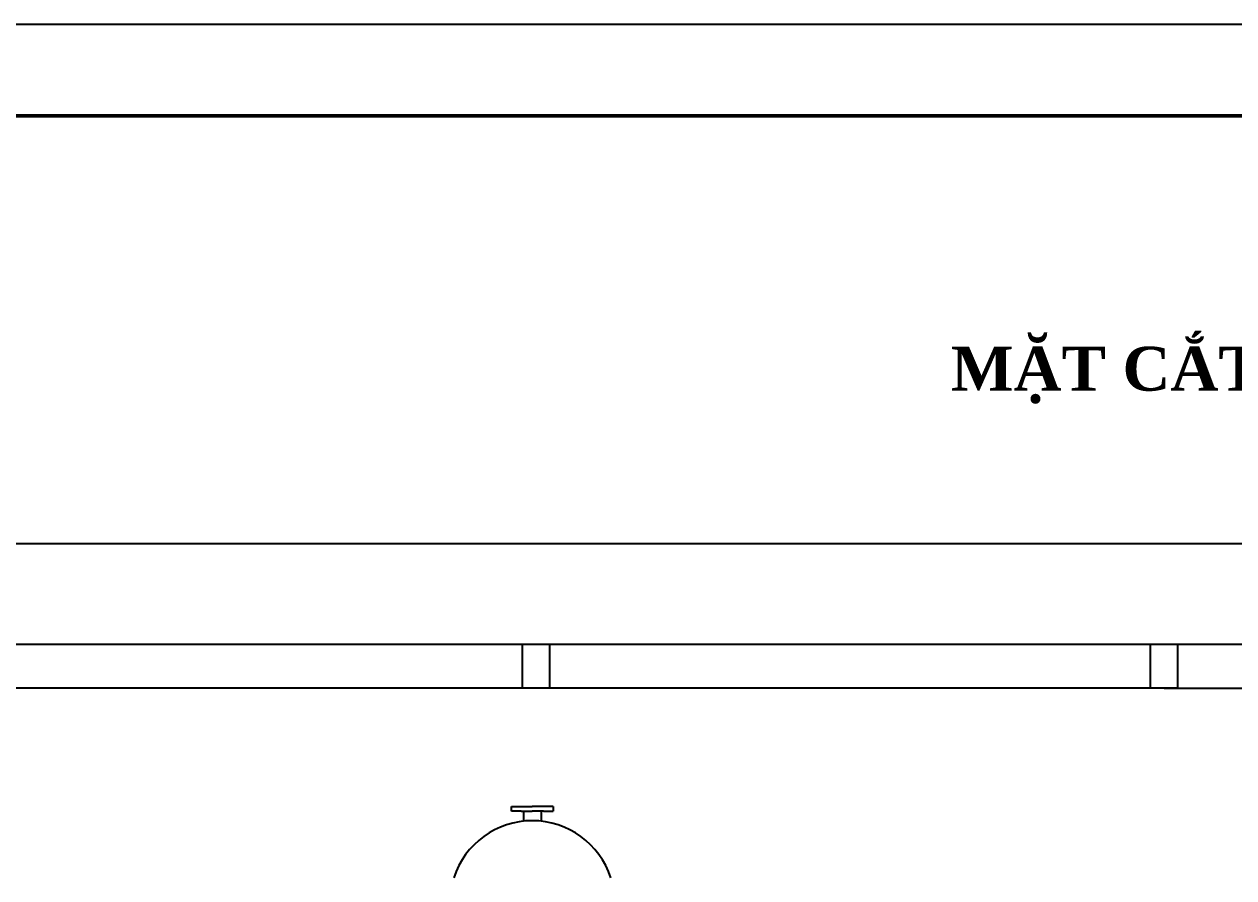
# Model space of a CAD drawing. Header units: inches. Extents: x 102447 to 288095, y 37526 to 105682.
# Drawn here: x 107217 to 109197, y 78407 to 79804 of the extents above; entities that cross this region are included whole.
import ezdxf

# ---------------------------------------------------------------- set-up
doc = ezdxf.new("R2010")
doc.units = ezdxf.units.IN
doc.header["$LTSCALE"] = 200
doc.header["$MEASUREMENT"] = 0
doc.linetypes.add('CENTER', pattern=[17.5, 13, -1.5, 1.5, -1.5])
doc.layers.add('chinh', color=7, linetype='Continuous', lineweight=50)
doc.layers.add('DAMPER', color=211, linetype='CENTER', lineweight=35)
doc.styles.get("Standard").update_dxf_attribs({"font": 'Font - TrueType - Arial.ttf'})

msp = doc.modelspace()

# ---------------------------------------------------------------- linework, layer by layer
for p, q in [((106093.5, 79803.6), (114903.5, 79803.6)), ((111190.5, 78953.6), (106976.1, 78953.6)), ((111190.5, 78788.9), (106976.1, 78788.9)), ((108033, 78717.4), (108033, 78788.9)), ((108077.8, 78717.4), (108077.8, 78788.9)), ((109060.9, 78717.4), (109060.9, 78788.9)), ((109105.7, 78717.4), (109105.7, 78788.9)), ((109083.3, 78717.4), (106976.1, 78717.4)), ((108077.8, 78717.4), (108033, 78717.4)), ((109105.7, 78717.4), (109060.9, 78717.4)), ((109083.3, 78717.4), (111190.5, 78717.4)), ((108014.8, 78516.2), (108014.8, 78523.5)), ((108014.8, 78523.5), (108049, 78523.5)), ((108030.8, 78516.2), (108014.8, 78516.2)), ((108030.8, 78516.2), (108049, 78516.2)), ((108034.7, 78516.2), (108034.7, 78499.6)), ((108083.2, 78523.5), (108049, 78523.5)), ((108067.3, 78516.2), (108049, 78516.2)), ((108063.4, 78516.2), (108063.4, 78499.6)), ((108067.3, 78516.2), (108083.2, 78516.2)), ((108083.2, 78523.5), (108083.2, 78516.2))]:
    msp.add_line(p, q)
msp.add_arc((108049, 78365.3), 135.1, 17.9546, 162.0454)
at = {"layer": 'chinh', "ltscale": 15}
msp.add_lwpolyline([(106343.5, 73713.6), (114753.5, 73713.6), (114753.5, 79653.6), (106343.5, 79653.6)], close=True, dxfattribs=at)

# ---------------------------------------------------------------- texts
at = {"layer": 'DAMPER', "color": 0, "linetype": 'ByBlock', "insert": (108733.9, 79276), "char_height": 72, "attachment_point": 1}
msp.add_mtext('{\\fTimes New Roman|b1|i0|c0|p18;MẶT CẮT A-A} ', dxfattribs=at)

doc.saveas('drawing.dxf')
